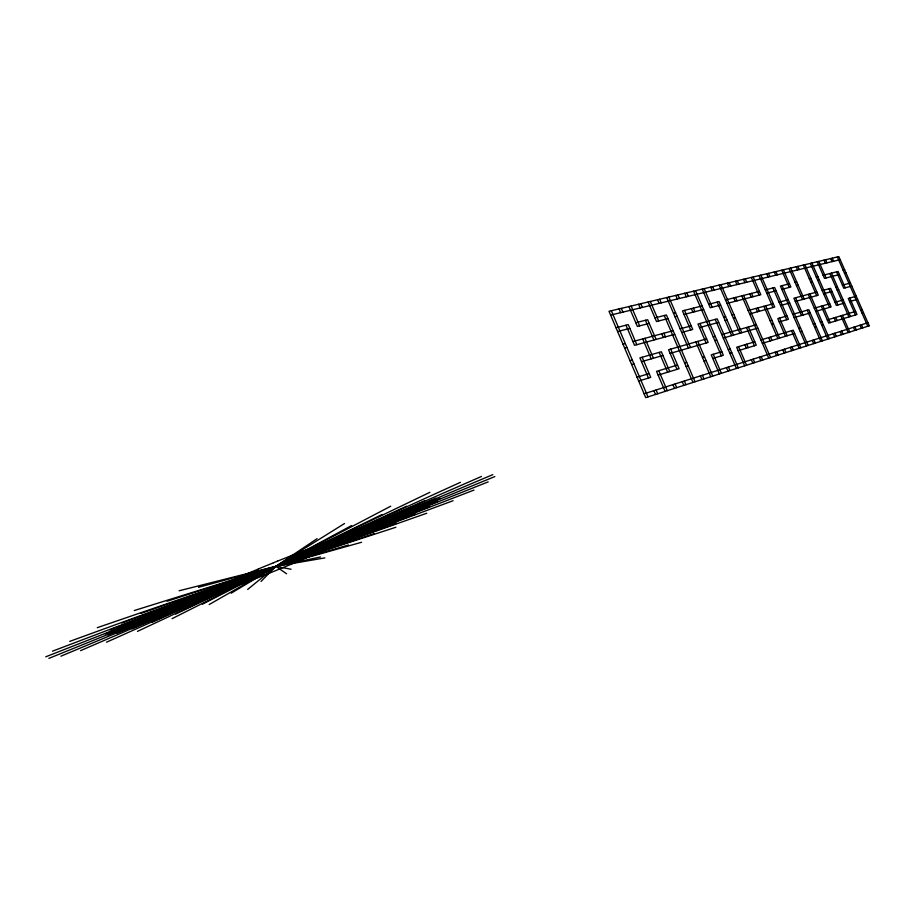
<?xml version="1.0" encoding="UTF-8"?>
<svg xmlns="http://www.w3.org/2000/svg" width="915" height="915" viewBox="0 0 915 915"><rect width="100%" height="100%" fill="white"/><g stroke="black" fill="none" stroke-linecap="round" stroke-linejoin="round"><path stroke-width="1.37" d="M261.004 581.448L275.884 566.362L317.082 538.672M247.679 589.432L275.884 566.362L344.52 523.517M231.152 593.217L275.884 566.362L351.612 525.553M209.192 604.54L275.884 566.362L390.705 506.224M202.398 604.22L275.884 566.362L381.887 514.573M172.077 618.666L275.884 566.362L429.89 492.316M336.834 543.784L336.903 543.75A77.718 4.06 -22.1 0 0 338.23 543.075L338.653 542.858A77.409 4.049 -22.1 0 0 342.953 540.536L342.999 540.513A77.718 4.06 -22.1 0 0 343.857 540.01L344.12 539.85A77.432 4.049 -22.1 0 0 346.51 538.26A77.718 4.06 -22.1 0 0 346.876 537.94L346.979 537.848A77.432 4.049 -22.1 0 0 347.288 537.082A77.718 4.06 -22.1 0 0 347.105 536.979L347.048 536.968A77.432 4.049 -22.1 0 0 345.184 537.059A77.718 4.06 -22.1 0 0 344.429 537.197L344.166 537.242A77.443 4.049 -22.1 0 0 340.186 538.237A77.718 4.06 -22.1 0 0 338.905 538.603L338.459 538.729A77.466 4.049 -22.1 0 0 332.374 540.628A77.718 4.06 -22.1 0 0 330.658 541.188L330.063 541.394M175.669 614.079L275.884 566.362L406.557 506.212M328.439 547.856L328.531 547.811A77.718 4.06 -22.1 0 0 330.258 546.998L330.818 546.724A77.409 4.049 -22.1 0 0 336.857 543.773M223.043 584.502L222.848 584.594A77.718 4.06 -22.1 0 0 220.95 585.486L220.332 585.783A77.352 4.037 -22.1 0 0 213.927 588.928L213.767 588.986A77.718 4.06 -22.1 0 0 212.36 589.706L211.914 589.935A77.352 4.037 -22.1 0 0 207.499 592.348A77.718 4.06 -22.1 0 0 206.516 592.897L206.252 593.057A77.352 4.037 -22.1 0 0 203.999 594.624L203.942 594.659A77.718 4.06 -22.1 0 0 203.622 594.944L203.588 594.99A77.352 4.037 -22.1 0 0 203.485 595.722A77.718 4.06 -22.1 0 0 203.702 595.802L203.805 595.814A77.352 4.037 -22.1 0 0 205.864 595.619L205.909 595.619A77.718 4.06 -22.1 0 0 206.676 595.459L206.95 595.402A77.352 4.037 -22.1 0 0 210.988 594.361L211.091 594.338A77.718 4.06 -22.1 0 0 212.337 593.972L212.783 593.835A77.352 4.037 -22.1 0 0 218.594 592.016L218.731 591.971A77.718 4.06 -22.1 0 0 220.401 591.422L220.984 591.227M137.467 631.373L275.884 566.362L460.439 482.331M151.89 622.429L275.884 566.362L424.754 500.699M234.514 579.264L234.263 579.378A77.718 4.06 -22.1 0 0 231.964 580.407L231.209 580.75A77.352 4.037 -22.1 0 0 223.02 584.536M106.54 642.193L275.884 566.362L481.473 476.452M132.035 628.925L275.884 566.362L436.032 498.137M244.076 575.055L244.934 574.689A77.718 4.06 -22.1 0 1 247.542 573.568L247.839 573.442A77.363 4.037 -22.1 0 1 258.442 568.981M80.566 650.634L275.884 566.362L492.819 474.622M117.063 633.203L275.884 566.362L440.355 498.435M258.373 568.97L259.288 568.581A77.718 4.06 -22.1 0 1 262.09 567.414L262.411 567.289A77.363 4.037 -22.1 0 1 273.436 562.805M293.292 563.354L293.452 563.285A77.718 4.06 -22.1 0 0 295.934 562.233L296.757 561.89A77.386 4.049 -22.1 0 0 306.308 557.807L306.388 557.761A77.718 4.06 -22.1 0 0 308.71 556.755L309.476 556.423A77.386 4.049 -22.1 0 0 318.111 552.591L318.226 552.546A77.718 4.06 -22.1 0 0 320.296 551.619L320.971 551.31A77.409 4.049 -22.1 0 0 328.496 547.822M60.893 656.192L275.884 566.362L494.832 476.566M283.284 567.506L282.426 567.86A77.718 4.06 -22.1 0 1 279.853 568.913L279.681 568.981M107.89 634.941L275.884 566.362L438.022 501.397M273.413 562.759L274.374 562.382A77.718 4.06 -22.1 0 1 277.222 561.227L277.554 561.089M48.872 658.388L275.884 566.362L488.221 481.873M269.513 573.099L268.655 573.442A77.718 4.06 -22.1 0 1 266.082 574.46L265.899 574.529A77.363 4.037 -22.1 0 1 255.914 578.44L255.091 578.76A77.718 4.06 -22.1 0 1 252.609 579.721L252.426 579.79A77.363 4.037 -22.1 0 1 243.047 583.347L242.212 583.656A77.718 4.06 -22.1 0 1 239.913 584.513L239.741 584.571M105.294 633.901L275.884 566.362L429.535 506.727M45.75 656.81L275.884 566.362L473.97 490.085M292.24 555.279L293.166 554.913A77.718 4.06 -22.1 0 1 306.468 549.835L307.314 549.515A77.718 4.06 -22.1 0 1 309.819 548.577L309.876 548.554A77.466 4.049 -22.1 0 1 319.244 545.146L319.987 544.871A77.718 4.06 -22.1 0 1 322.16 544.105L322.206 544.093M109.869 629.932L275.884 566.362L415.57 514.116M52.51 651.183L275.884 566.362L453.108 500.711M121.855 623.035L275.884 566.362L396.87 523.186M69.7 641.404L275.884 566.362L426.733 513.246M231.186 587.682L230.5 587.933A77.718 4.06 -22.1 0 1 228.476 588.654L228.315 588.7M141.127 613.359L275.884 566.362L374.258 533.605M97.253 627.69L275.884 566.362L395.898 527.246M167.045 601.258L275.884 566.362L348.535 544.985M644.091 393.793L867.9 322.721M134.288 610.534L275.884 566.362L361.608 542.263M638.681 381.052L650.737 377.38L642.158 357.25M658.148 375.116L679.102 368.722L670.706 349.107M686.147 366.583L688.24 365.943M704.047 361.116L706.071 360.499M712.785 358.451L723.342 355.237L695.549 290.707M729.827 353.259L731.76 352.664M738.153 350.719L756.259 345.195L748.379 326.975M762.355 343.342L794.643 333.495M800.305 331.768L801.986 331.253M814.705 327.376L816.34 326.872M821.739 325.225L823.351 324.734M861.941 312.964L863.428 312.518M637.057 377.232L649.124 373.594M677.523 365.051L656.547 371.364L665.091 391.391M684.58 362.923L686.673 362.294M702.503 357.525L704.527 356.907M721.821 351.703L711.241 354.883L719.43 373.926M728.317 349.747L730.25 349.164M754.784 341.775L736.655 347.231L744.673 365.817M760.891 339.934L793.213 330.201L800.854 347.757M798.875 328.496L800.556 327.982M813.298 324.15L814.933 323.658M820.343 322.023L821.956 321.542M827.297 319.93L855.628 311.397M860.603 309.911L862.079 309.464M631.647 364.513L633.935 363.85M641.518 361.665L662.929 355.478M670.135 353.407L708.141 342.427L699.998 323.487M714.775 340.517L716.754 339.945M723.285 338.058L757.814 328.085M771.585 324.104L773.358 323.601M779.214 321.908L788.444 319.244L774.65 287.527L765.317 289.895M794.129 317.596L810.255 312.941M815.688 311.375L831.129 306.914L811.914 263.017M844.556 303.037L836.333 305.416L829.036 288.763M849.612 301.584L857.607 299.274M630.023 360.704L632.322 360.053M706.62 338.87L668.556 349.724L676.963 369.374M713.254 336.983L715.233 336.411M721.775 334.558L756.339 324.699M770.144 320.765L771.917 320.261M787.014 315.95L777.773 318.592L785.47 336.285M792.71 314.337L808.849 309.728L822.425 340.826M814.293 308.183L829.756 303.78M834.972 302.293L843.195 299.948M856.257 296.22L848.262 298.496L855.479 314.943M624.625 348.009L626.924 347.38M674.71 334.352L634.541 345.31L625.986 325.202M681.709 332.442L692.735 329.434L684.546 310.368M699.506 327.581L718.698 322.354M725.16 320.593L727.082 320.067M733.441 318.329L735.328 317.814M749.614 313.914L774.731 307.063L760.868 275.163M780.529 305.484L789.679 302.991M795.307 301.458L818.273 295.19L804.937 264.687M823.592 293.738L831.964 291.45M837.134 290.044L838.666 289.62M851.796 286.04L843.756 288.236L836.562 271.846M198.498 587.316L275.884 566.362L320.536 556.983M623.001 344.2L625.311 343.582M632.94 341.535L673.143 330.715M680.154 328.828L691.191 325.854M723.662 317.116L725.584 316.601M731.954 314.886L733.841 314.371M748.15 310.528L773.301 303.757M779.1 302.202L788.261 299.731M816.889 292.022L793.9 298.221L801.426 315.492M822.208 290.593L830.603 288.339L837.888 304.969M835.772 286.944L837.317 286.532M842.406 285.16L850.458 282.998M617.614 331.539L629.863 328.382M649.227 323.407L637.389 326.449L628.902 306.559M667.95 318.592L656.501 321.542L648.14 301.984M674.995 316.784L677.089 316.247M684.02 314.474L703.612 309.43M720.608 305.061L710.212 307.737L702.194 289.129M727.002 303.425L760.834 294.721L753.137 277.005M766.747 293.2L776.08 290.81M781.822 289.334L790.88 287.001L783.389 269.811M796.462 285.572L798.12 285.137M810.679 281.911L812.291 281.5M817.633 280.127L819.222 279.716M839.444 274.523L824.484 278.366L817.221 261.759M844.488 273.23L845.986 272.842M616.001 327.742L628.262 324.631L636.806 344.692M635.799 322.721L647.648 319.712L656.078 339.431M654.934 317.871L666.394 314.966L695.023 381.772M673.451 313.182L675.544 312.644M702.102 305.919L682.476 310.894L690.676 329.995M708.713 304.238L719.11 301.607L733.567 335.084M725.515 299.983L759.381 291.405M789.473 283.776L780.404 286.075L806.481 345.962M795.066 282.358L796.725 281.934M809.295 278.755L810.907 278.343M816.26 276.993L817.85 276.582M823.123 275.243L838.094 271.458L845.277 287.825M843.15 270.177L844.659 269.788M179.111 590.781L275.884 566.362L324.859 557.898M610.614 315.092L840.199 259.654M291.073 569.256L275.884 566.362L286.567 573.751M837.351 256.966L867.775 326.255M832.261 258.179L833.611 261.244M849.772 298.073L856.978 314.486L828.681 323.109L821.293 306.182M861.484 324.756L862.845 327.844M830.729 258.545L832.078 261.61M859.997 325.237L861.347 328.325M825.582 259.769L826.931 262.857M831.438 273.139L850.447 316.476M854.976 326.827L856.337 329.926M824.026 260.146L825.376 263.234M829.894 273.539L848.926 316.945M853.466 327.307L854.827 330.418M818.799 261.381L826.062 277.966M842.44 315.378L849.749 332.053M840.896 315.835L848.216 332.545M835.715 317.402L837.088 320.547M841.686 331.047L843.07 334.192M810.313 263.406L829.55 307.371M834.148 317.871L835.532 321.028M840.13 331.539L841.514 334.696M822.882 305.736L830.271 322.629M834.892 333.197L836.287 336.377M803.313 265.064L816.672 295.625M833.313 333.7L834.709 336.88M797.857 266.368L799.241 269.536M809.889 293.909L829.402 338.584M796.21 266.757L797.594 269.936M808.265 294.356L827.801 339.099M790.674 268.072L804.182 299.033M789.005 268.472L802.535 299.479M807.213 310.196L820.801 341.352M795.57 297.764L803.096 315.012M813.927 339.865L815.345 343.102M781.696 270.211L789.199 287.436M812.268 340.391L813.687 343.64M775.989 271.572L777.407 274.809M782.119 285.64L808.151 345.413M774.273 271.972L775.691 275.232M768.486 273.356L769.915 276.627M766.736 273.768L768.165 277.039M772.912 287.973L786.728 319.735M791.509 330.715L799.161 348.306M779.523 318.088L787.197 335.759M792.013 346.819L793.454 350.148M759.095 275.587L772.981 307.543M790.286 347.368L791.727 350.697M765.649 305.816L779.637 338.07M784.475 349.21L785.928 352.561M751.341 277.439L759.038 295.19M763.865 306.296L777.876 338.607M782.725 349.77L784.178 353.121M745.29 278.869L746.731 282.22M751.581 293.383L753.034 296.735M757.872 307.909L759.336 311.272M770.51 337.04L771.963 340.403M776.835 351.635L778.299 355.009M743.46 279.304L744.913 282.655M749.762 293.841L751.215 297.203M756.064 308.401L757.529 311.763M768.714 337.578L770.178 340.952M775.062 352.206L776.526 355.58M737.318 280.768L738.771 284.142M743.643 295.385L770.544 357.502M735.454 281.214L736.918 284.588M741.802 295.854L768.749 358.085M729.221 282.701L730.685 286.098M735.591 297.432L737.067 300.829M761.2 356.61L762.675 360.03M727.333 283.147L728.809 286.544M733.716 297.901L735.191 301.31M746.514 327.501L754.418 345.756M759.358 357.193L760.845 360.624M720.997 284.656L741.768 332.717M746.731 344.2L748.218 347.643M753.194 359.149L754.681 362.603M719.087 285.103L739.892 333.266M744.856 344.761L746.354 348.215M751.329 359.744L752.816 363.198M712.648 286.635L714.146 290.089M738.554 346.659L746.56 365.211M710.703 287.104L712.202 290.558M717.177 302.099L731.645 335.645M704.173 288.66L712.179 307.234M738.313 367.864L717.188 318.855L697.973 324.024L706.14 343.011M715.233 319.381L736.392 368.482M728.409 367.018L729.93 370.552M693.547 291.187L721.375 355.832M726.453 367.636L727.985 371.181M686.799 292.789L688.32 296.323M693.387 308.126L694.92 311.672M713.243 354.288L721.42 373.297M684.752 293.269L686.284 296.815M691.363 308.641L692.884 312.187M677.901 294.904L679.433 298.473M697.859 341.375L712.762 376.076M675.83 295.396L677.363 298.976M695.812 341.947L710.749 376.717M668.854 297.055L690.505 347.517M702.411 375.276L703.967 378.901M666.749 297.558L688.435 348.123M700.352 375.928L701.919 379.565M659.669 299.239L661.213 302.865M657.519 299.754L659.075 303.391M664.267 315.503L692.941 382.447M650.325 301.47L658.674 320.982M663.901 333.197L665.468 336.869M684.351 381.006L685.93 384.7M661.739 333.781L663.318 337.452M682.235 381.681L683.814 385.375M640.82 303.723L642.399 307.417M669.803 371.559L661.351 351.772L639.905 357.891L648.495 378.055M675.098 383.945L676.688 387.674M638.601 304.249L640.18 307.943M645.452 320.273L653.882 340.025M659.166 352.401L667.641 372.222M672.937 384.632L674.527 388.36M631.156 306.022L639.631 325.877M644.926 338.31L653.436 358.223M658.754 370.701L667.287 390.694M642.696 338.905L651.217 358.863M621.331 308.366L622.932 312.118M656.112 389.984L657.725 393.759M619.043 308.904L620.644 312.667M653.87 390.694L655.495 394.479M611.334 310.745L647.992 396.893M322.172 544.105A77.466 4.049 -22.1 0 1 330.018 541.406M239.856 584.525A77.363 4.037 -22.1 0 1 231.312 587.636M228.487 588.642A77.363 4.037 -22.1 0 1 221.156 591.159M234.652 579.252A77.363 4.037 -22.1 0 1 244.225 575.043M293.395 563.308A77.386 4.049 -22.1 0 1 283.387 567.472M279.841 568.913A77.386 4.049 -22.1 0 1 269.673 573.03M277.714 561.067A77.386 4.049 -22.1 0 1 292.4 555.245M869.25 325.786L645.727 397.625L609.001 311.294L838.861 256.612L869.25 325.786"/></g></svg>
